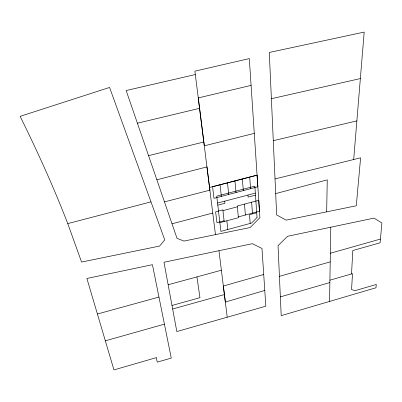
<?xml version="1.0" encoding="UTF-8"?>
<svg xmlns="http://www.w3.org/2000/svg" width="402" height="402" viewBox="0 0 402 402"><rect width="100%" height="100%" fill="white"/><g stroke="black" fill="none" stroke-linecap="round" stroke-linejoin="round"><path stroke-width="0.6" d="M329.55 301.43L330.791 227.2M353.685 159.534L364.187 32.085L269.29 52.466L276.651 214.909L286.174 220.145L326.665 211.844L327.253 179.87L275.687 193.608M351.534 273.943L352.805 250.531L380.091 242.793L381.9 223.009L374.031 218.115L287.561 236.286L278.038 245.667L281.204 315.655L375.976 287.772L376.277 284.475L355.006 290.671L351.569 289.551L352.494 273.667L329.901 280.194M264.782 290.445L225.336 302.048L223.346 286.038L263.717 274.496M280.345 296.902L329.861 282.546M279.425 276.35L330.208 261.873M227.215 317.203L176.83 331.555L163.971 262.265L252.355 243.687L261.983 248.446L265.833 306.198L227.215 317.203L218.964 250.707M330.354 253.245L380.433 239.069M105.364 340.816L164.418 324.148M171.991 305.465L199.96 297.681L196.925 276.898M172.649 309.007L224.406 294.565M97.455 314.012L158.966 297.063M168.147 284.762L221.391 270.219M219.869 222.673L238.381 217.693L237.296 206.02L258.747 200.307L259.471 211.236L238.316 216.924M256.712 212.758L249.511 214.698L250.2 223.427M224.085 220.753L216.939 222.673L215.618 211.794L222.864 209.864L224.17 221.517M222.954 210.648L237.361 206.809M217.804 205.151L224.949 203.256L224.718 201.161M255.481 195.166L248.119 197.116L247.959 195.06M172.016 223.803L212.758 213.045M217.552 203.04L255.34 193.121M67.752 223.607L81.581 262.054L159.564 246.069L164.755 239.914L109.575 87.445L20.1 116.354L21.185 118.479C38.115 152.876 53.953 187.829 67.752 223.607L150.986 201.869M195.322 74.546L126.158 90.54L177.016 238.341L183.96 241.074L250.19 227.522L259.923 217.653L257.074 175.166L212.573 186.754L213.98 198.332L257.848 186.784L249.3 58.597L194.89 71.154L204.301 145.805L254.29 133.384M209.537 187.448L257.074 175.166M156.865 179.784L206.955 166.91L209.884 190.166L164.473 201.889M148.564 155.654L203.824 142.001L198.256 97.922L251.089 85.4M275.023 178.925L360.604 157.825L356.283 205.769L326.665 211.844M137.399 123.213L199.573 108.329M273.29 140.69L356.87 120.881M271.385 98.711L360.353 78.581M203.824 142.001L215.467 234.617M220.055 184.809L221.356 196.392M226.854 220.793L227.798 229.502M227.512 182.865L228.703 194.457M234.939 180.93L236.024 192.528M242.346 179.001L243.326 190.608M244.471 204.11L245.391 215.025M251.622 202.206L252.441 213.125M249.722 177.081L250.597 188.694M257.044 217.502L251.582 223.055L220.894 231.376L216.743 196.166L254.853 186.146L257.044 217.502M156.267 357.659L113.947 369.915L86.897 278.465L152.438 264.687L171.262 358.081L157.267 362.127L156.267 357.659"/></g></svg>
